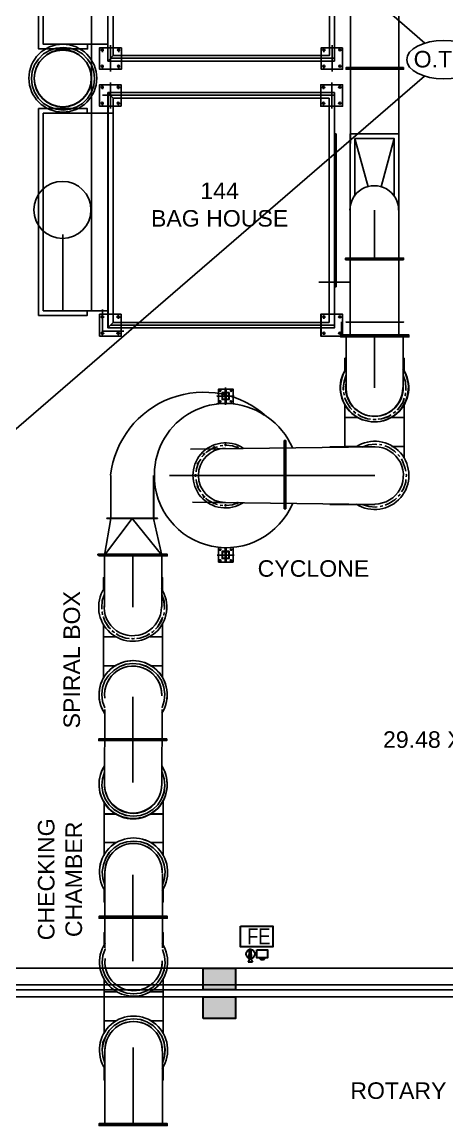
# Model space of a CAD drawing. Header units: metres. Extents: x -488 to 4759, y 38 to 2071.
# Drawn here: x 1127.67 to 1133.59, y 152.42 to 167.75 of the extents above; entities that cross this region are included whole.
import ezdxf
from ezdxf.lldxf.tags import DXFTag

# ---------------------------------------------------------------- set-up
doc = ezdxf.new("R2010")
doc.units = ezdxf.units.M
doc.header["$MEASUREMENT"] = 0
doc.layers.add('BLK_1_FLR_0_BLT_UP_AREA_DEDUCT', color=1, linetype='Continuous', plot=False)
doc.layers.add('WORKSHOP_AREA', color=1, linetype='Continuous', plot=False)
doc.layers.add('BLK_1_FLR_0_CARPET_AREA', color=10, linetype='Continuous')
doc.layers.add('BLK_1_FLR_0_REGULAR_ROOM', color=117, linetype='Continuous')
doc.styles.add('ARIAL', font='arial.ttf', dxfattribs={"height": 0.8})
doc.styles.add('sa1', font='', dxfattribs={"height": 72})
doc.styles.add('SH', font='swissc.ttf', dxfattribs={"height": 10})
doc.styles.get('sa1').set_extended_font_data('Abadi MT Condensed Light')
tags = doc.linetypes.add('00$1$HIDDEN', pattern=[0.375, 0.25, -0.125]).pattern_tags.tags
tags[6:7] = [DXFTag(74, 4), DXFTag(75, 0), DXFTag(340, '0'), DXFTag(46, 1.0), DXFTag(50, 0.0), DXFTag(44, 0.0), DXFTag(45, 0.0)]
tags[4:5] = [DXFTag(74, 4), DXFTag(75, 0), DXFTag(340, '0'), DXFTag(46, 1.0), DXFTag(50, 0.0), DXFTag(44, 0.0), DXFTag(45, 0.0)]

# ---------------------------------------------------------------- blocks, each defined once
blk = doc.blocks.new('rghfhgh')
at = {"color": 0, "lineweight": 30}
for p, q in [((15101.258, 2367.846), (15101.236, 2367.801)), ((15101.258, 2367.909), (15101.258, 2367.846)), ((15101.274, 2367.909), (15101.274, 2367.846)), ((15101.274, 2367.846), (15101.296, 2367.801))]:
    blk.add_line(p, q, dxfattribs=at)
at = {"color": 0, "lineweight": 30, "ltscale": 0.1}
blk.add_line((15101.296, 2367.801), (15101.236, 2367.801), dxfattribs=at)
blk.add_lwpolyline([(15101.129, 2368.303), (15101.581, 2368.303), (15101.581, 2368.016), (15101.129, 2368.016)], close=True, dxfattribs=at)
at = {"color": 0, "lineweight": 30}
for points in [[(15101.274, 2367.909), (15101.258, 2367.909), (15101.258, 2367.985), (15101.274, 2367.985)], [(15101.359, 2367.974), (15101.507, 2367.974), (15101.507, 2367.864), (15101.359, 2367.864)], [(15101.281, 2367.879), (15101.252, 2367.879), (15101.252, 2367.909), (15101.281, 2367.909)]]:
    blk.add_lwpolyline(points, close=True, dxfattribs=at)
blk.add_circle((15101.269, 2367.915), 0.0611, dxfattribs=at)
blk.add_arc((15101.434, 2367.883), 0.0446, 204.8747, 335.1253, dxfattribs=at)
at = {"color": 0, "lineweight": 30, "style": 'SH'}
blk.add_text('FE', height=0.2239, dxfattribs=at).set_placement((15101.221, 2368.05))

msp = doc.modelspace()

# ---------------------------------------------------------------- hatches: boundary and pattern name
at = {"lineweight": 30}
h = msp.add_hatch(color=256, dxfattribs=at)
h.dxf.hatch_style = 1
h.paths.add_polyline_path([(1130.18972, 154.29157), (1130.63972, 154.29157), (1130.63972, 154.59157), (1130.18972, 154.59157)])
h = msp.add_hatch(color=256, dxfattribs=at)
h.dxf.hatch_style = 1
h.paths.add_polyline_path([(1130.18972, 153.89157), (1130.63972, 153.89157), (1130.63972, 154.19157), (1130.18972, 154.19157)])

# ---------------------------------------------------------------- linework, layer by layer
at = {"linetype": '00$1$HIDDEN', "lineweight": -2, "ltscale": 2}
for p, q in [((1118.81717, 180.07657), (1133.27499, 167.45933)), ((1118.89717, 154.59157), (1133.27285, 167.00118))]:
    msp.add_line(p, q, dxfattribs=at)
for p, q in [((1118.89717, 154.59157), (1145.37867, 154.59157)), ((1145.37867, 154.35957), (1118.89717, 154.35957))]:
    msp.add_line(p, q)
at = {"linetype": '00$1$HIDDEN', "lineweight": -2, "ltscale": 3}
for p, q in [((1117.85909, 154.29157), (1193.21732, 154.29157)), ((1117.85909, 154.19157), (1193.21732, 154.19157))]:
    msp.add_line(p, q, dxfattribs=at)
for points in [[(1128.94056, 167.28723), (1128.94056, 170.40409), (1128.86467, 170.47998), (1128.86467, 167.21134)], [(1128.86467, 170.47998), (1132.01902, 170.47998), (1132.01902, 167.21134), (1128.86467, 167.21134), (1128.94056, 167.28723), (1131.94855, 167.28723), (1131.94855, 170.40409), (1128.94056, 170.40409)], [(1128.86467, 170.44746), (1128.86467, 167.24386)], [(1128.637, 166.96741), (1128.64242, 170.19811)], [(1132.2451, 168.84295), (1132.23968, 165.13523), (1132.23968, 163.38979), (1132.91726, 163.38979), (1132.91726, 163.58493)], [(1132.91726, 168.84295), (1132.91726, 165.01598), (1132.91726, 163.38979)], [(1128.5828, 167.44442), (1128.5828, 167.37938), (1127.8998, 167.37938), (1127.8998, 168.63696)], [(1128.86467, 167.44442), (1127.96484, 167.44442), (1127.96484, 168.55565)], [(1128.68037, 166.96741), (1128.66953, 167.06498), (1128.637, 167.15713), (1128.5828, 167.23844), (1128.51233, 167.30891), (1128.43102, 167.35769), (1128.33887, 167.39022), (1128.2413, 167.40106), (1128.14373, 167.39022), (1128.05157, 167.35769), (1127.97026, 167.30891), (1127.8998, 167.23844), (1127.84559, 167.15713), (1127.81307, 167.06498), (1127.80222, 166.96741), (1127.81307, 166.86984), (1127.84559, 166.77768), (1127.8998, 166.69095), (1127.97026, 166.62049), (1128.05157, 166.5717), (1128.14373, 166.53918), (1128.2413, 166.52834), (1128.33887, 166.53918), (1128.43102, 166.5717), (1128.51233, 166.62049), (1128.5828, 166.69095), (1128.637, 166.77768), (1128.66953, 166.86984), (1128.68037, 166.96741)], [(1128.637, 163.73671), (1128.637, 166.96741), (1128.637, 167.49863)], [(1128.90261, 167.06498), (1128.90261, 167.43358)], [(1131.98649, 167.06498), (1131.98649, 167.43358)], [(1129.05439, 167.39564), (1128.75084, 167.39564), (1128.75084, 167.0975), (1129.05439, 167.0975), (1129.05439, 167.39564)], [(1128.81046, 167.36311), (1128.7671, 167.36311)], [(1128.78878, 167.3848), (1128.78878, 167.33601)], [(1128.90261, 167.24928), (1132.01902, 167.24928)], [(1128.99477, 167.36311), (1129.03813, 167.36311)], [(1129.01645, 167.3848), (1129.01645, 167.33601)], [(1132.13285, 167.39564), (1131.83471, 167.39564), (1131.83471, 167.0975), (1132.13285, 167.0975), (1132.13285, 167.39564)], [(1131.89434, 167.36311), (1131.85098, 167.36311)], [(1131.87266, 167.3848), (1131.87266, 167.33601)], [(1132.07322, 167.36311), (1132.11659, 167.36311)], [(1128.81046, 167.13545), (1128.7671, 167.13545)], [(1128.78878, 167.11376), (1128.78878, 167.15713)], [(1128.99477, 167.13545), (1129.03813, 167.13545)], [(1129.01645, 167.11376), (1129.01645, 167.15713)], [(1131.89434, 167.13545), (1131.85098, 167.13545)], [(1131.87266, 167.11376), (1131.87266, 167.15713)], [(1132.07322, 167.13545), (1132.11659, 167.13545)], [(1132.18005, 167.10834), (1132.9823, 167.10834)], [(1129.04897, 166.58254), (1128.75084, 166.58254), (1128.75084, 166.88068), (1129.04897, 166.88068), (1129.04897, 166.58254)], [(1128.81046, 166.84273), (1128.7671, 166.84273)], [(1128.78878, 166.86984), (1128.78878, 166.82105)], [(1128.90261, 166.9132), (1128.90261, 166.55002)], [(1128.98935, 166.84273), (1129.03813, 166.84273)], [(1129.01103, 166.86984), (1129.01103, 166.82105)], [(1132.13285, 166.58254), (1131.82929, 166.58254), (1131.82929, 166.88068), (1132.13285, 166.88068), (1132.13285, 166.58254)], [(1132.13285, 166.88068), (1131.82929, 166.88068), (1131.82929, 166.58254), (1132.13285, 166.58254), (1132.13285, 166.88068)], [(1131.98107, 166.9132), (1131.98107, 166.55002)], [(1128.78878, 166.73432), (1132.01902, 166.73432)], [(1128.78878, 166.5988), (1128.78878, 166.64217)], [(1128.94056, 166.69638), (1128.86467, 166.77226), (1132.01902, 166.77226), (1132.01902, 163.4982), (1128.86467, 163.4982), (1128.86467, 166.77226)], [(1128.86467, 166.73974), (1128.86467, 163.53072)], [(1128.87009, 166.76142), (1128.87009, 163.50904)], [(1129.01103, 166.5988), (1129.01103, 166.64217)], [(1128.57738, 163.73671), (1128.57738, 163.67166), (1127.8998, 163.67166), (1127.8998, 165.13523), (1127.8998, 166.55002), (1128.57738, 166.55002), (1128.57738, 166.48497)], [(1128.86467, 163.73671), (1127.96484, 163.73671), (1127.96484, 165.13523), (1127.96484, 166.48497), (1128.94056, 166.48497)], [(1128.81046, 166.62049), (1128.7671, 166.62049)], [(1128.98935, 166.62049), (1129.03813, 166.62049)], [(1132.02986, 166.19768), (1132.02986, 164.06737)], [(1132.23968, 165.13523), (1132.23968, 166.19768), (1132.91726, 166.19768), (1132.91726, 165.01598)], [(1132.30472, 166.13263), (1132.30472, 165.33037)], [(1132.48902, 165.46047), (1132.30472, 166.13263), (1132.85221, 166.13263), (1132.66791, 165.46047)], [(1132.85221, 166.13263), (1132.85221, 165.33037)], [(1132.57575, 164.46849), (1132.57575, 165.13523)], [(1128.23588, 163.73671), (1128.23588, 164.79915)], [(1132.17463, 164.45765), (1132.9823, 164.45765)], [(1131.80219, 164.13241), (1132.24126, 164.13241)], [(1129.08692, 163.45483), (1128.78878, 163.45483), (1128.78878, 163.75297)], [(1128.78878, 163.62829), (1128.78878, 163.67166), (1128.78878, 163.62287)], [(1128.94056, 163.57409), (1131.94313, 163.57409)], [(1129.01103, 163.62829), (1129.01103, 163.67166), (1129.01103, 163.62287)], [(1131.89434, 163.64998), (1131.85098, 163.64998)], [(1131.87266, 163.67166), (1131.87266, 163.62287)], [(1132.11659, 163.58493), (1132.11659, 163.38979)], [(1132.49445, 163.57951), (1132.58118, 163.57951), (1132.18005, 163.57951), (1132.9823, 163.57951), (1132.53781, 163.57951)], [(1128.78878, 163.44941), (1128.78878, 163.40063), (1128.78878, 163.44399)], [(1129.01103, 163.44941), (1129.01103, 163.40063), (1129.01103, 163.44399)], [(1131.89434, 163.42231), (1131.85098, 163.42231)], [(1131.87266, 163.40063), (1131.87266, 163.44399)], [(1132.11117, 163.39521), (1132.11117, 163.41689)], [(1132.10575, 163.37352), (1133.05436, 163.37352), (1133.05436, 163.40063), (1132.10575, 163.40063), (1132.10575, 163.37352), (1132.10575, 163.38979), (1133.05436, 163.38979)], [(1132.18005, 162.66342), (1132.18005, 163.38979), (1132.97688, 163.38979), (1132.97688, 162.66342)], [(1132.97688, 163.38979), (1132.18005, 163.38979)], [(1132.57575, 163.38979), (1132.57575, 162.66342)], [(1132.18005, 163.07539), (1132.16379, 163.07539), (1132.16379, 162.89651)], [(1132.98772, 162.89651), (1132.98772, 163.07539), (1132.97688, 163.07539)], [(1132.18005, 162.8423), (1132.15295, 162.75015), (1132.1421, 162.658), (1132.1421, 162.63632), (1132.1421, 162.658), (1132.15295, 162.75557), (1132.18005, 162.84772)], [(1130.60716, 162.44659), (1130.60716, 162.64716), (1130.4066, 162.64716), (1130.4066, 162.44659)], [(1130.60716, 162.64716), (1130.4066, 162.64716)], [(1130.50417, 162.66884), (1130.50417, 162.43033)], [(1130.45538, 162.54959), (1130.45538, 162.59837), (1130.55295, 162.59837), (1130.55295, 162.54959), (1130.54753, 162.54417), (1130.54753, 162.51164), (1130.54753, 162.50622), (1130.54211, 162.50622), (1130.46622, 162.50622), (1130.4608, 162.50622), (1130.4608, 162.51164), (1130.4608, 162.54417), (1130.4608, 162.54959), (1130.45538, 162.54959)], [(1130.50959, 162.45201), (1130.50959, 162.64174), (1130.49875, 162.64174), (1130.49875, 162.45201), (1130.50959, 162.45201)], [(1132.98772, 162.51706), (1132.97146, 162.46286), (1132.91726, 162.38155), (1132.89557, 162.35986), (1132.91726, 162.38155), (1132.97146, 162.46286), (1132.98772, 162.52248)], [(1130.62646, 162.44422), (1130.50141, 162.45201), (1130.37636, 162.4442)], [(1130.42828, 162.48996), (1130.42828, 162.45743)], [(1130.58006, 162.48996), (1130.58006, 162.45743)], [(1130.62884, 162.44117), (1130.62884, 162.43575)], [(1132.16379, 162.42491), (1132.16379, 162.25145), (1132.34267, 162.25145)], [(1132.81426, 162.25145), (1132.98772, 162.25145), (1132.98772, 162.42491)], [(1132.16379, 161.85032), (1132.16379, 162.25145)], [(1132.31556, 162.3165), (1132.30472, 162.3165), (1132.28846, 162.33818), (1132.30472, 162.3165), (1132.31556, 162.31108)], [(1132.59202, 162.22435), (1132.57575, 162.22435), (1132.55949, 162.22435), (1132.57575, 162.22435), (1132.59744, 162.22435)], [(1132.83595, 162.31108), (1132.84679, 162.3165), (1132.86847, 162.33276)], [(1132.84137, 162.31108), (1132.84679, 162.3165), (1132.86847, 162.33818)], [(1132.98772, 161.6877), (1132.98772, 162.25145)], [(1131.3202, 161.93163), (1131.3202, 160.98302), (1131.34188, 160.98302), (1131.34188, 161.93163), (1131.3202, 161.93163), (1131.33104, 161.93163), (1131.33104, 160.98302), (1131.33104, 161.93163), (1131.34188, 161.93163), (1131.3202, 161.93163), (1131.3202, 160.98302), (1131.34188, 160.98302), (1131.34188, 161.93163)], [(1132.60987, 161.87743), (1132.58818, 161.88285), (1132.49061, 161.87201), (1132.39846, 161.83948)], [(1131.95397, 161.8449), (1132.58276, 161.8449), (1130.01314, 161.81362)], [(1130.20061, 161.73107), (1130.17893, 161.70939), (1130.17893, 161.70397)], [(1130.21687, 161.73649), (1130.20061, 161.74733)], [(1130.39033, 161.8449), (1130.32529, 161.82322), (1130.24398, 161.77443), (1130.22772, 161.75817)], [(1130.34697, 161.82322), (1130.34155, 161.8449)], [(1130.46622, 161.86116), (1130.42828, 161.85574)], [(1130.50417, 161.85574), (1130.50417, 161.87743)], [(1130.68847, 161.82322), (1130.60174, 161.85574), (1130.50959, 161.86659), (1130.50417, 161.86659)], [(1130.66137, 161.82322), (1130.67221, 161.8449)], [(1132.68033, 161.87201), (1132.64781, 161.87743)], [(1132.87548, 161.76359), (1132.8538, 161.78528), (1132.77249, 161.83948), (1132.71828, 161.85574)], [(1132.98772, 161.83948), (1132.98772, 161.85032), (1132.81426, 161.85032)], [(1132.81585, 161.85032), (1132.98931, 161.85032), (1132.98931, 161.83948)], [(1132.92968, 161.70939), (1132.92426, 161.71481), (1132.90258, 161.73649)], [(1130.15725, 161.67144), (1130.12472, 161.62808), (1130.09762, 161.53593), (1130.0922, 161.49798)], [(1130.12472, 161.60097), (1130.10846, 161.61181)], [(1133.01099, 161.5034), (1133.00557, 161.54135), (1132.97305, 161.6335), (1132.95137, 161.67686)], [(1129.50135, 161.44378), (1129.50135, 160.8475), (1128.90508, 160.8475), (1128.90508, 161.44378), (1128.90508, 160.8475), (1129.50677, 160.8475), (1129.50677, 161.44378)], [(1129.72086, 161.44378), (1132.58276, 161.44378)], [(1130.09762, 161.44378), (1130.07594, 161.44378)], [(1130.08678, 161.46546), (1130.08678, 161.44378), (1130.08678, 161.42751)], [(1133.01641, 161.42751), (1133.02184, 161.4492), (1133.01641, 161.46546)], [(1130.0922, 161.38957), (1130.09762, 161.35162), (1130.12472, 161.25947), (1130.15725, 161.21611)], [(1130.12472, 161.28658), (1130.10846, 161.28116)], [(1132.95137, 161.21611), (1132.97847, 161.25947), (1133.01099, 161.35162), (1133.01099, 161.38957)], [(1130.17893, 161.18358), (1130.20061, 161.15648)], [(1130.21687, 161.15648), (1130.20061, 161.14022)], [(1130.22772, 161.12938), (1130.24398, 161.11312), (1130.32529, 161.06433), (1130.39033, 161.04265)], [(1132.7237, 161.03181), (1132.77791, 161.05349), (1132.85922, 161.1077), (1132.8809, 161.12938)], [(1132.908, 161.15648), (1132.92968, 161.17816), (1132.9351, 161.18358)], [(1130.04283, 161.07366), (1132.58276, 161.04265), (1131.95397, 161.04265)], [(1130.34697, 161.06433), (1130.34155, 161.04807)], [(1130.42828, 161.03181), (1130.46622, 161.02639)], [(1130.50417, 161.02639), (1130.50959, 161.02639), (1130.60174, 161.03723), (1130.68847, 161.06975)], [(1130.50417, 161.03723), (1130.50417, 161.01554)], [(1130.66137, 161.06433), (1130.67221, 161.04807)], [(1132.40388, 161.04265), (1132.49603, 161.01554), (1132.5936, 161.0047), (1132.61529, 161.01012)], [(1132.65323, 161.01554), (1132.69118, 161.02097)], [(1129.55014, 160.8475), (1128.85087, 160.8475), (1128.85087, 160.85293), (1129.55014, 160.85293), (1129.55014, 160.8475)], [(1128.85629, 160.8475), (1129.55556, 160.8475), (1129.55556, 160.85293), (1128.85629, 160.85293), (1128.85629, 160.8475)], [(1129.67481, 160.33796), (1128.7262, 160.33796), (1128.7262, 160.34881), (1129.67481, 160.34881), (1129.67481, 160.33796)], [(1128.74246, 160.32712), (1129.69107, 160.32712), (1129.69107, 160.34881), (1128.74246, 160.34881), (1128.74246, 160.32712), (1128.74246, 160.33796), (1129.69107, 160.33796)], [(1130.37949, 160.44638), (1130.37949, 160.4518)], [(1130.4066, 160.44638), (1130.4066, 160.24039), (1130.60716, 160.24039), (1130.60716, 160.44638)], [(1130.41744, 160.41385), (1130.44454, 160.41385)], [(1130.42828, 160.39759), (1130.42828, 160.43012)], [(1130.49875, 160.44096), (1130.49875, 160.25123), (1130.50959, 160.25123), (1130.50959, 160.44096), (1130.49875, 160.44096)], [(1130.59632, 160.41385), (1130.56379, 160.41385)], [(1130.58006, 160.39759), (1130.58006, 160.43012)], [(1130.62884, 160.44638), (1130.62884, 160.4518)], [(1129.61518, 160.33796), (1128.81835, 160.33796)], [(1128.81835, 159.6116), (1128.81835, 160.33796), (1129.61518, 160.33796), (1129.61518, 159.6116)], [(1129.21406, 160.33796), (1129.21406, 159.6116)], [(1130.62342, 160.33796), (1130.38491, 160.33796)], [(1130.41744, 160.26208), (1130.44454, 160.26208)], [(1130.42828, 160.27834), (1130.42828, 160.25123)], [(1130.59632, 160.26208), (1130.56379, 160.26208)], [(1130.58006, 160.27834), (1130.58006, 160.25123)], [(1128.81835, 160.02357), (1128.80209, 160.02357), (1128.80209, 159.84469)], [(1129.62602, 159.84469), (1129.62602, 160.02357), (1129.61518, 160.02357)], [(1128.80209, 159.75796), (1128.80209, 159.75254)], [(1129.65313, 159.57907), (1129.65313, 159.60076), (1129.64771, 159.69833), (1129.61518, 159.79048), (1129.64229, 159.69833), (1129.65313, 159.60076), (1129.64771, 159.57907)], [(1129.53387, 159.31346), (1129.55556, 159.33515), (1129.60976, 159.41646), (1129.62602, 159.47066), (1129.60434, 159.41646), (1129.55556, 159.33515), (1129.52845, 159.30804)], [(1128.80209, 159.37851), (1128.80209, 159.19963), (1128.98097, 159.19963)], [(1128.92676, 159.28636), (1128.94302, 159.2701), (1128.95386, 159.26468), (1128.94302, 159.2701), (1128.92134, 159.28636)], [(1129.45256, 159.19963), (1129.62602, 159.19963), (1129.62602, 159.37309)], [(1129.47967, 159.25926), (1129.48509, 159.26468), (1129.50677, 159.28636), (1129.48509, 159.26468), (1129.47425, 159.25926)], [(1128.80209, 158.7985), (1128.80209, 159.19963)], [(1128.98639, 159.243), (1129.02433, 159.21589), (1129.11648, 159.18337), (1129.15985, 159.17795), (1129.11648, 159.18337), (1129.02433, 159.21589), (1128.98097, 159.243)], [(1129.0677, 159.19963), (1129.07312, 159.19963)], [(1129.19237, 159.17795), (1129.21406, 159.17253), (1129.23032, 159.17795)], [(1129.19779, 159.17795), (1129.21406, 159.17253), (1129.23574, 159.17795)], [(1129.44172, 159.243), (1129.40378, 159.21589), (1129.31163, 159.18337), (1129.26826, 159.17795), (1129.31163, 159.18337), (1129.40378, 159.21589), (1129.44714, 159.243)], [(1129.62602, 158.63588), (1129.62602, 159.19963)], [(1128.98097, 158.7985), (1128.80209, 158.7985), (1128.80209, 158.62504), (1128.80209, 158.7985), (1128.97555, 158.7985)], [(1129.21406, 157.17231), (1129.21406, 158.36485)], [(1128.81835, 157.13979), (1128.82377, 158.19139)], [(1129.6206, 158.19139), (1129.61518, 157.15063)], [(1128.73704, 157.75774), (1129.68565, 157.75774), (1129.68565, 157.77942), (1128.73704, 157.77942), (1128.73704, 157.75774), (1128.73704, 157.76858), (1129.68565, 157.76858), (1128.73704, 157.76858), (1128.73704, 157.77942), (1128.73704, 157.75774), (1129.68565, 157.75774), (1129.68565, 157.77942), (1128.73704, 157.77942)], [(1128.98639, 156.73866), (1128.81293, 156.73866), (1128.81293, 156.91212), (1128.81293, 156.73324), (1128.98639, 156.73324)], [(1129.63687, 156.91754), (1129.63687, 156.33753)], [(1128.81293, 156.73866), (1128.81293, 156.33753)], [(1129.46341, 156.73324), (1129.63687, 156.73324), (1129.63687, 156.7495), (1129.63687, 156.73866), (1129.46341, 156.73866)], [(1128.98639, 156.33753), (1128.81293, 156.33753), (1128.81293, 156.15865)], [(1129.63687, 156.15865), (1129.63687, 156.33753), (1129.45798, 156.33753)], [(1128.82377, 155.9093), (1128.82377, 155.39976), (1128.82377, 155.92556)], [(1129.62602, 155.9093), (1129.62602, 155.39976), (1129.62602, 154.87396)], [(1129.21406, 154.68966), (1129.21406, 155.88762)], [(1128.81293, 155.68706), (1128.81293, 155.51359), (1128.82377, 155.51359)], [(1129.62602, 155.51359), (1129.63687, 155.51359), (1129.63687, 155.69248)], [(1128.74246, 155.28593), (1129.69107, 155.28593), (1129.69107, 155.31303), (1128.74246, 155.31303), (1128.74246, 155.28593), (1128.74246, 155.30219), (1129.69107, 155.30219), (1128.74246, 155.30219), (1128.74246, 155.31303), (1128.74246, 155.28593), (1129.69107, 155.28593), (1129.69107, 155.31303), (1128.74246, 155.31303)], [(1129.61518, 155.29677), (1128.81835, 155.30219), (1129.61518, 155.30219)], [(1128.82377, 154.87396), (1128.82377, 155.39976)], [(1128.82377, 155.08536), (1128.81293, 155.08536), (1128.81293, 154.90648)], [(1129.63687, 154.90648), (1129.63687, 155.08536), (1129.62602, 155.08536)], [(1128.81293, 154.53246), (1128.81293, 154.52704)], [(1128.81293, 154.44031), (1128.81293, 154.26143), (1128.98639, 154.26143)], [(1129.45798, 154.26143), (1129.63687, 154.26143), (1129.63687, 154.44031)], [(1128.81293, 153.8603), (1128.81293, 154.26143)], [(1129.63687, 153.69768), (1129.63687, 154.26143)], [(1128.98639, 153.8603), (1128.81293, 153.8603), (1128.81293, 153.68142)], [(1129.37125, 153.8603), (1129.36583, 153.8603)], [(1129.63687, 153.68142), (1129.63687, 153.8603), (1129.45798, 153.8603)], [(1129.21948, 152.42925), (1129.21948, 153.48628)], [(1129.63687, 153.58927), (1129.63687, 153.59469)], [(1128.82377, 153.43749), (1128.82377, 152.42925), (1128.82377, 153.44833)], [(1129.62602, 153.43207), (1129.62602, 152.42925)], [(1129.63687, 153.30197), (1129.63687, 153.30739)], [(1128.81293, 153.21524), (1128.81293, 153.03636), (1128.82377, 153.03636)], [(1129.62602, 153.03636), (1129.63687, 153.03636), (1129.63687, 153.21524)], [(1128.74246, 152.40215), (1129.69107, 152.40215), (1129.69107, 152.42925), (1128.74246, 152.42925), (1128.74246, 152.40215), (1128.74246, 152.41841), (1129.69107, 152.41841)]]:
    msp.add_lwpolyline(points)
for points in [[(1132.9823, 167.11919), (1132.18005, 167.11919), (1132.18005, 167.0975), (1132.9823, 167.0975)], [(1131.84556, 166.84273), (1131.88892, 166.84273)], [(1131.86724, 166.82105), (1131.86724, 166.86984)], [(1132.11659, 166.84273), (1132.07322, 166.84273)], [(1131.94313, 166.69638), (1131.94313, 163.57409), (1128.94056, 163.57409), (1128.86467, 163.4982), (1128.94056, 163.57409), (1128.94056, 166.69638)], [(1131.86724, 166.64217), (1131.86724, 166.5988)], [(1131.84556, 166.62049), (1131.88892, 166.62049)], [(1132.11659, 166.62049), (1132.07322, 166.62049)], [(1132.0407, 164.06737), (1132.01902, 164.06737), (1132.01902, 166.19768), (1132.0407, 166.19768)], [(1132.9823, 164.44681), (1132.9823, 164.46849), (1132.17463, 164.46849), (1132.17463, 164.44681)], [(1129.04897, 163.68792), (1129.04897, 163.38436), (1128.75084, 163.38436), (1128.75084, 163.68792), (1129.04897, 163.68792), (1128.75084, 163.68792), (1128.75084, 163.38436), (1129.04897, 163.38436)], [(1128.7671, 163.64998), (1128.81046, 163.64998)], [(1129.03813, 163.64998), (1128.98935, 163.64998)], [(1132.13285, 163.68792), (1132.13285, 163.38436), (1131.82929, 163.38436), (1131.82929, 163.68792), (1132.13285, 163.68792), (1132.13285, 163.38436), (1131.82929, 163.38436), (1131.82929, 163.68792), (1132.13285, 163.68792), (1131.83471, 163.68792), (1131.83471, 163.38436), (1132.13285, 163.38436)], [(1132.11659, 163.64998), (1132.07322, 163.64998)], [(1128.7671, 163.42231), (1128.81046, 163.42231)], [(1132.01902, 163.53614), (1128.90262, 163.53614)], [(1129.03813, 163.42231), (1128.98935, 163.42231)], [(1132.11659, 163.42231), (1132.07322, 163.42231)], [(1132.97688, 162.8423), (1133.00941, 162.75015), (1133.01483, 162.65258), (1133.01483, 162.6309), (1133.01483, 162.65258), (1133.00941, 162.75015)], [(1130.62342, 162.54959), (1130.38491, 162.54959)], [(1130.44454, 162.62547), (1130.41744, 162.62547)], [(1130.42828, 162.64174), (1130.42828, 162.60921)], [(1130.45538, 162.54959), (1130.45538, 162.5008), (1130.55295, 162.5008), (1130.55295, 162.54959), (1130.54753, 162.55501), (1130.54753, 162.58753), (1130.54753, 162.59295), (1130.54211, 162.59295), (1130.46622, 162.59295), (1130.4608, 162.59295), (1130.4608, 162.58753), (1130.4608, 162.55501), (1130.4608, 162.54959), (1130.45538, 162.54959), (1130.45538, 162.5008), (1130.55295, 162.5008), (1130.55295, 162.54959), (1130.54753, 162.55501), (1130.54753, 162.58753), (1130.54753, 162.59295), (1130.54211, 162.59295), (1130.46622, 162.59295), (1130.4608, 162.59295), (1130.4608, 162.58753), (1130.4608, 162.55501), (1130.4608, 162.54959), (1130.45538, 162.54959), (1130.45538, 162.59837), (1130.55295, 162.59837), (1130.55295, 162.54959), (1130.54753, 162.54417), (1130.54753, 162.51164), (1130.54753, 162.50622), (1130.54211, 162.50622), (1130.46622, 162.50622), (1130.4608, 162.50622), (1130.4608, 162.51164), (1130.4608, 162.54417), (1130.4608, 162.54959)], [(1130.56379, 162.62547), (1130.59632, 162.62547)], [(1130.58006, 162.64174), (1130.58006, 162.60921)], [(1132.15295, 162.56043), (1132.14752, 162.59837)], [(1132.26136, 162.36528), (1132.23968, 162.38697), (1132.18547, 162.46828), (1132.16379, 162.52248), (1132.18547, 162.46828), (1132.23968, 162.38697)], [(1133.00941, 162.59295), (1133.00399, 162.55501)], [(1130.44454, 162.4737), (1130.41744, 162.4737)], [(1130.56379, 162.4737), (1130.59632, 162.4737)], [(1132.52155, 162.22977), (1132.47818, 162.23519), (1132.38603, 162.26771), (1132.34809, 162.29482), (1132.39145, 162.26771), (1132.47818, 162.23519)], [(1132.80884, 162.2894), (1132.76548, 162.26229), (1132.67333, 162.23519), (1132.62996, 162.22977), (1132.67333, 162.23519), (1132.76548, 162.26771)], [(1131.33104, 161.05891), (1131.33104, 161.85574)], [(1132.34426, 161.85032), (1132.16537, 161.85032), (1132.16537, 161.8449), (1132.16537, 161.85032)], [(1128.90508, 160.8475), (1128.81835, 160.33796), (1129.20321, 160.8475), (1129.61518, 160.33796), (1129.50135, 160.8475)], [(1130.55295, 160.33796), (1130.55295, 160.39217), (1130.45538, 160.39217), (1130.45538, 160.33796), (1130.4608, 160.33796), (1130.4608, 160.33254), (1130.4608, 160.30002), (1130.4608, 160.2946), (1130.46622, 160.2946), (1130.54211, 160.2946), (1130.54753, 160.2946), (1130.54753, 160.30002), (1130.54753, 160.33254), (1130.55295, 160.33796), (1130.55295, 160.28918), (1130.45538, 160.28918), (1130.45538, 160.33796), (1130.4608, 160.34339), (1130.4608, 160.37591), (1130.4608, 160.38133), (1130.46622, 160.38133), (1130.54211, 160.38133), (1130.54753, 160.38133), (1130.54753, 160.37591), (1130.54753, 160.34339), (1130.55295, 160.34339)], [(1128.7804, 159.5845), (1128.7804, 159.60618), (1128.78583, 159.70375), (1128.81835, 159.7959), (1128.78583, 159.70375), (1128.7804, 159.60618)], [(1128.79125, 159.50861), (1128.78583, 159.54655)], [(1128.89966, 159.31346), (1128.87256, 159.33515), (1128.82377, 159.41646), (1128.80209, 159.47608), (1128.82377, 159.41646), (1128.87798, 159.33515)], [(1129.64771, 159.54113), (1129.64229, 159.50319)], [(1128.82377, 158.21307), (1128.79125, 158.2998), (1128.7804, 158.39738), (1128.79125, 158.49495), (1128.82377, 158.5871), (1128.87798, 158.66841), (1128.94844, 158.73346), (1129.02975, 158.78766), (1129.11648, 158.82019), (1129.21406, 158.83103), (1129.31163, 158.82019), (1129.40378, 158.79308), (1129.48509, 158.73888), (1129.55556, 158.67383), (1129.60976, 158.59252), (1129.64229, 158.50037), (1129.65855, 158.40822), (1129.64771, 158.31065), (1129.6206, 158.21849), (1129.64771, 158.31065), (1129.65855, 158.4028), (1129.64229, 158.50037), (1129.60976, 158.59252), (1129.55556, 158.67383), (1129.48509, 158.73888), (1129.40378, 158.78766), (1129.31163, 158.82019), (1129.21406, 158.83103), (1129.1219, 158.82019), (1129.02975, 158.78766), (1128.94844, 158.73346), (1128.87798, 158.66841), (1128.82377, 158.5871), (1128.79125, 158.49495), (1128.7804, 158.39738), (1128.79125, 158.2998)], [(1129.62602, 158.78766), (1129.62602, 158.7985), (1129.45256, 158.7985), (1129.62602, 158.7985)], [(1129.60976, 157.76858), (1128.81293, 157.76858)], [(1129.6206, 157.31867), (1129.64771, 157.22652), (1129.65855, 157.13437), (1129.64229, 157.03679), (1129.60976, 156.94464), (1129.56098, 156.86333), (1129.49051, 156.79829), (1129.4092, 156.7495), (1129.31705, 156.71698), (1129.21948, 156.70614), (1129.1219, 156.71698), (1129.03517, 156.7495), (1128.94844, 156.79829), (1128.8834, 156.86333), (1128.82919, 156.94464), (1128.79667, 157.03679), (1128.7804, 157.13437), (1128.79125, 157.22652), (1128.81835, 157.31867), (1128.79125, 157.22652), (1128.7804, 157.13437), (1128.79667, 157.03679), (1128.82919, 156.94464), (1128.8834, 156.86333), (1128.95386, 156.79829), (1129.03517, 156.7495), (1129.12733, 156.71698), (1129.21948, 156.70614), (1129.31705, 156.71698), (1129.4092, 156.7495), (1129.49051, 156.79829), (1129.56098, 156.86333), (1129.60976, 156.94464), (1129.64771, 157.03679), (1129.65855, 157.13437), (1129.64771, 157.22652)], [(1128.82377, 155.74668), (1128.79667, 155.83883), (1128.78583, 155.9364), (1128.80209, 156.02856), (1128.83461, 156.12071), (1128.8834, 156.20202), (1128.95386, 156.26706), (1129.03517, 156.32127), (1129.12733, 156.34837), (1129.2249, 156.35921), (1129.32247, 156.34837), (1129.4092, 156.32127), (1129.49593, 156.26706), (1129.56098, 156.20202), (1129.61518, 156.12071), (1129.64771, 156.02856), (1129.66397, 155.9364), (1129.65313, 155.83883), (1129.62602, 155.74668), (1129.65313, 155.83883), (1129.66397, 155.9364), (1129.64771, 156.02856), (1129.61518, 156.12071), (1129.56098, 156.20202), (1129.49593, 156.26706), (1129.41462, 156.32127), (1129.32247, 156.34837), (1129.2249, 156.35921), (1129.12733, 156.34837), (1129.03517, 156.32127), (1128.95386, 156.26706), (1128.88882, 156.20202), (1128.83461, 156.12071), (1128.80209, 156.02856), (1128.78583, 155.9364), (1128.79667, 155.83883)], [(1129.62602, 154.85228), (1129.65313, 154.76013), (1129.66397, 154.66255), (1129.64771, 154.56498), (1129.61518, 154.47825), (1129.56098, 154.39694), (1129.49051, 154.32647), (1129.4092, 154.27769), (1129.31705, 154.24516), (1129.21948, 154.23432), (1129.12733, 154.24516), (1129.03517, 154.27769), (1128.95386, 154.3319), (1128.8834, 154.40236), (1128.82919, 154.48367), (1128.79667, 154.5704), (1128.78583, 154.66797), (1128.79667, 154.76555), (1128.82919, 154.8577), (1128.79667, 154.76555), (1128.78583, 154.66797), (1128.79667, 154.5704), (1128.82919, 154.47825), (1128.8834, 154.39694), (1128.95386, 154.3319), (1129.03517, 154.27769), (1129.12733, 154.24516), (1129.2249, 154.23432), (1129.31705, 154.24516), (1129.4092, 154.27769), (1129.49593, 154.32647), (1129.56098, 154.39694), (1129.61518, 154.47825), (1129.64771, 154.5704), (1129.66397, 154.66255), (1129.65313, 154.76013)], [(1128.82377, 153.26945), (1128.79667, 153.3616), (1128.78583, 153.45917), (1128.79667, 153.55674), (1128.83461, 153.64347), (1128.8834, 153.72478), (1128.95386, 153.79525), (1129.03517, 153.84404), (1129.12733, 153.87656), (1129.2249, 153.8874), (1129.31705, 153.87656), (1129.4092, 153.84404), (1129.49051, 153.79525), (1129.56098, 153.72478), (1129.61518, 153.64347), (1129.64771, 153.55674), (1129.65855, 153.45917), (1129.65313, 153.3616), (1129.62602, 153.26945), (1129.65313, 153.3616), (1129.66397, 153.45917), (1129.64771, 153.55132), (1129.61518, 153.64347), (1129.56098, 153.72478), (1129.49593, 153.79525), (1129.4092, 153.84404), (1129.32247, 153.87656), (1129.2249, 153.8874), (1129.12733, 153.87656), (1129.03517, 153.84404), (1128.95386, 153.79525), (1128.8834, 153.72478), (1128.83461, 153.64347), (1128.80209, 153.55674), (1128.78583, 153.45917), (1128.79667, 153.3616)]]:
    msp.add_lwpolyline(points, close=True)
at = {"lineweight": 30}
for points in [[(1130.18972, 154.29157), (1130.18972, 154.59157), (1130.63972, 154.59157), (1130.63972, 154.29157)], [(1130.18972, 153.89157), (1130.18972, 154.19157), (1130.63972, 154.19157), (1130.63972, 153.89157)]]:
    msp.add_lwpolyline(points, close=True, dxfattribs=at)
for centre, radius in [((1128.23782, 166.97233), 0.47209), ((1128.23795, 166.97198), 0.39656), ((1128.23795, 166.96656), 0.39656), ((1128.78607, 167.36582), 0.01355), ((1129.01374, 167.36582), 0.01355), ((1131.86995, 167.36582), 0.01355), ((1132.0922, 167.36582), 0.01355), ((1128.78607, 167.13816), 0.01355), ((1129.01374, 167.13816), 0.01355), ((1131.86995, 167.13816), 0.01355), ((1132.0922, 167.13816), 0.01355), ((1128.78607, 166.84544), 0.01355), ((1129.00832, 166.84544), 0.01355), ((1131.86453, 166.84544), 0.01355), ((1131.86453, 166.84544), 0.01355), ((1132.0922, 166.84544), 0.01355), ((1128.78607, 166.6232), 0.01355), ((1129.00832, 166.6232), 0.01355), ((1131.86453, 166.6232), 0.01355), ((1131.86453, 166.6232), 0.01355), ((1132.0922, 166.6232), 0.01355), ((1128.23253, 165.1398), 0.39656), ((1128.78607, 163.65269), 0.01355), ((1128.78607, 163.65269), 0.01355), ((1129.00832, 163.65269), 0.01355), ((1129.00832, 163.65269), 0.01355), ((1131.86995, 163.65269), 0.01355), ((1132.0922, 163.65269), 0.01355), ((1128.78607, 163.42502), 0.01355), ((1128.78607, 163.42502), 0.01355), ((1129.00832, 163.42502), 0.01355), ((1129.00832, 163.42502), 0.01355), ((1131.86995, 163.42502), 0.01355), ((1132.0922, 163.42502), 0.01355), ((1130.42557, 162.62819), 0.00813), ((1130.42557, 162.62819), 0.00813), ((1130.57735, 162.62819), 0.00813), ((1130.57735, 162.62819), 0.00813), ((1130.42557, 162.47641), 0.00813), ((1130.42557, 162.47641), 0.00813), ((1130.57735, 162.47641), 0.00813), ((1130.57735, 162.47641), 0.00813), ((1130.20332, 161.74462), 0.00813), ((1130.34426, 161.83677), 0.00813), ((1130.50146, 161.8693), 0.00813), ((1130.66408, 161.83677), 0.00813), ((1130.11659, 161.6091), 0.00813), ((1130.08407, 161.44649), 0.00813), ((1130.11659, 161.28929), 0.00813), ((1130.20332, 161.14835), 0.00813), ((1130.34426, 161.06162), 0.00813), ((1130.50146, 161.0291), 0.00813), ((1130.66408, 161.06162), 0.00813), ((1130.42557, 160.41656), 0.00813), ((1130.57735, 160.41656), 0.00813), ((1130.42557, 160.26479), 0.00813), ((1130.57735, 160.26479), 0.00813)]:
    msp.add_circle(centre, radius)
for centre, radius, start, end in [((1132.573, 165.13816), 0.33884, 359.968623, 180.036757), ((1132.57309, 162.66589), 0.47448, 146.586234, 32.777754), ((1132.57851, 162.6659), 0.47447, 146.768045, 32.958395), ((1132.57304, 162.66613), 0.39841, 172.951754, 0.423355), ((1132.57846, 162.66613), 0.39841, 173.39763, 2.685581), ((1130.19782, 161.30027), 1.30361, 47.476123, 173.502051), ((1130.50139, 161.45741), 0.98923, 56.9419, 179.785152), ((1130.5123, 161.44107), 1.00011, 23.027315, 55.151638), ((1130.50124, 161.44644), 0.45278, 57.04333, 302.968617), ((1132.58029, 161.44654), 0.47447, 237.476437, 123.299082), ((1130.50123, 161.44643), 0.37678, 90.579732, 270.03528), ((1132.58006, 161.44648), 0.39841, 269.999557, 96.866635), ((1130.51229, 161.44072), 1.00011, 178.870241, 337.749427), ((1129.21139, 159.61408), 0.47447, 146.768134, 32.958273), ((1129.21134, 159.61431), 0.39841, 172.952014, 0.42309), ((1129.21672, 158.3949), 0.47447, 327.476366, 213.299172), ((1129.21671, 158.39481), 0.4744, 344.329502, 213.240497), ((1129.21677, 158.39467), 0.39841, 358.186338, 186.603638), ((1129.21677, 158.39466), 0.39841, 0.00535, 186.866152), ((1129.21681, 157.14769), 0.47447, 147.229971, 32.748936), ((1129.21682, 157.14227), 0.47447, 147.180495, 32.693902), ((1129.21676, 157.14792), 0.39841, 178.03328, 0.17011), ((1129.21676, 157.14249), 0.39841, 179.873304, 1.983405), ((1129.22214, 155.9285), 0.47447, 327.356411, 212.710219), ((1129.22214, 155.9285), 0.47447, 327.40569, 212.765382), ((1129.22219, 155.92827), 0.39841, 0.005536, 181.900226), ((1129.22219, 155.92827), 0.39841, 358.110324, 179.999845), ((1129.22224, 154.67587), 0.47448, 146.58621, 32.777392), ((1129.22224, 154.67587), 0.47447, 146.768134, 32.958273), ((1129.22218, 154.6761), 0.39841, 172.952014, 0.42309), ((1129.22218, 154.67611), 0.39841, 173.397254, 2.685949), ((1129.22214, 153.45127), 0.47447, 327.356411, 212.710219), ((1129.22214, 153.45127), 0.47447, 327.40569, 212.765382), ((1129.22219, 153.45104), 0.39841, 0.005536, 181.900226), ((1129.22219, 153.45104), 0.39841, 358.110324, 179.999845)]:
    msp.add_arc(centre, radius, start, end)
at = {"lineweight": -2}
msp.add_ellipse((1133.54023, 167.22992), major_axis=(0.51527, 0), ratio=0.51931525, dxfattribs=at)
at = {"layer": 'BLK_1_FLR_0_BLT_UP_AREA_DEDUCT', "color": 45, "lineweight": -2}
msp.add_lwpolyline([(1148.37815, 180.07157), (1118.89717, 180.07157), (1118.89717, 154.59156), (1148.37815, 154.59156)], close=True, dxfattribs=at)
at = {"layer": 'BLK_1_FLR_0_CARPET_AREA', "color": 14, "lineweight": 0}
msp.add_lwpolyline([(1153.60706, 180.07157), (1153.60717, 173.84157), (1168.60566, 173.84157), (1168.60566, 154.36157), (1185.08717, 154.36157), (1185.08717, 180.07152), (1192.08717, 180.07152), (1192.08717, 129.86157), (1118.89717, 129.86157), (1118.89717, 154.35957), (1148.60717, 154.36157), (1148.60717, 180.07157), (1153.60717, 180.07157), (1153.60717, 180.07157)], close=True, dxfattribs=at)
at = {"layer": 'BLK_1_FLR_0_REGULAR_ROOM', "color": 4, "lineweight": 0}
msp.add_lwpolyline([(1153.60706, 180.07157), (1153.60717, 173.84157), (1168.60566, 173.84157), (1168.60566, 154.36157), (1185.08717, 154.36157), (1185.08717, 180.07152), (1192.08717, 180.07152), (1192.08717, 129.86157), (1118.89717, 129.86157), (1118.89717, 154.35957), (1148.60717, 154.36157), (1148.60717, 180.07157), (1153.60717, 180.07157), (1153.60717, 180.07157)], close=True, dxfattribs=at)
at = {"layer": 'WORKSHOP_AREA', "lineweight": -2}
msp.add_lwpolyline([(1148.37815, 180.07157), (1118.89717, 180.07157), (1118.89717, 154.59156), (1148.37815, 154.59156)], close=True, dxfattribs=at)

# ---------------------------------------------------------------- block references
at = {"lineweight": -2}
msp.add_blockref('rghfhgh', (-13970.41938, -2213.12725), dxfattribs=at)

# ---------------------------------------------------------------- texts
at = {"ltscale": 3.5, "char_height": 0.23, "attachment_point": 2, "style": 'sa1'}
for s, insert, width in [('{\\fArial|b0|i0|c0|p34;\\C252;O.T.S}', (1133.54093, 167.35171), 0.9797349), ('{\\fArial|b0|i0|c0|p34;\\C252;\\P29.48 X 25.48}', (1133.69517, 158.26991), 2.2250398), ('{\\fArial|b0|i0|c0|p34;ROTARY SECTION}', (1133.6676, 153.00285), 3.2873418)]:
    msp.add_mtext(s, dxfattribs=dict(at, insert=insert, width=width))
at = {"char_height": 0.23, "width": 67.6583004, "attachment_point": 2, "style": 'ARIAL'}
for s, insert in [('{\\C252;144\\PBAG HOUSE}', (1130.42043, 165.52084)), ('{\\C252;CYCLONE}', (1131.72624, 160.26632))]:
    msp.add_mtext(s, dxfattribs=dict(at, insert=insert))
at = {"char_height": 0.23, "width": 67.6583004, "attachment_point": 2, "rotation": 90, "style": 'ARIAL'}
for s, insert in [('{\\C252;SPIRAL BOX}', (1128.24671, 158.88176)), ('{\\C252;CHECKING \\PCHAMBER}', (1127.89164, 155.82679))]:
    msp.add_mtext(s, dxfattribs=dict(at, insert=insert))

doc.saveas('drawing.dxf')
